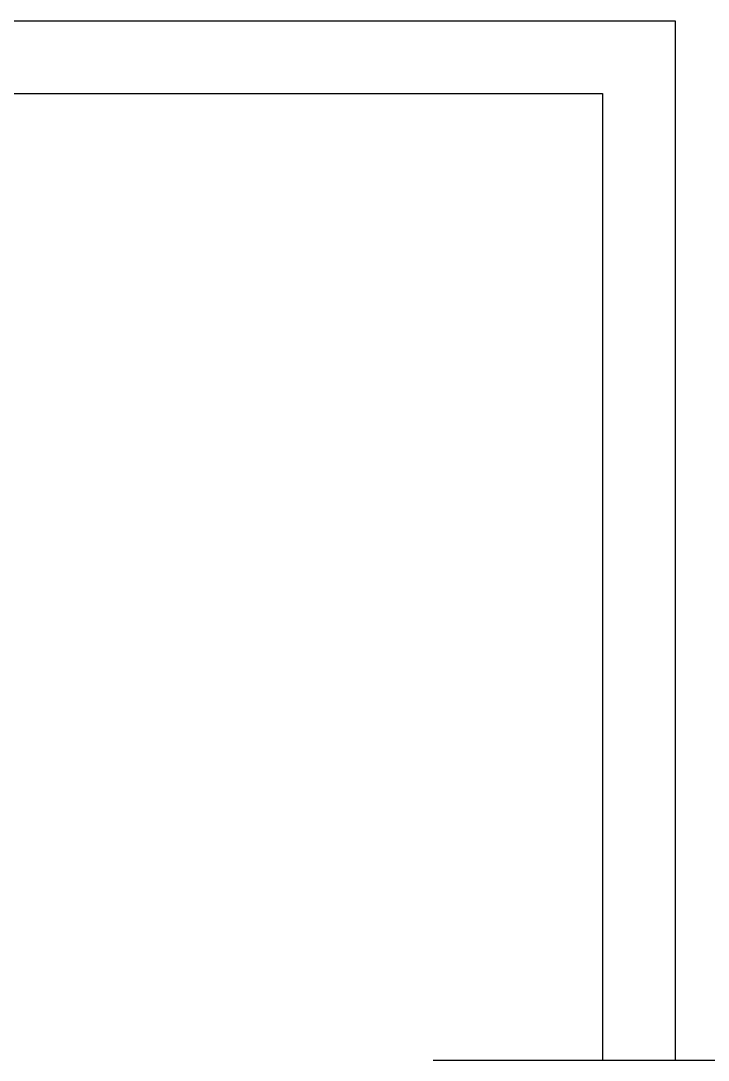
# Model space of a CAD drawing. Header units: millimetres. Extents: x -8855 to 105318, y -17958 to 67465.
# Drawn here: x 6887 to 8400, y 25289 to 27575 of the extents above; entities that cross this region are included whole.
import ezdxf

# ---------------------------------------------------------------- set-up
doc = ezdxf.new("R2010")
doc.units = ezdxf.units.MM
doc.header["$LTSCALE"] = 25
doc.layers.add('DIM', color=5, linetype='Continuous')

msp = doc.modelspace()

# ---------------------------------------------------------------- linework, layer by layer
for p, q in [((6216.21955, 27575.36163), (8326.96582, 27575.36163)), ((8326.96582, 27575.36163), (8326.96582, 25289.46679)), ((6214.28251, 27415.36163), (8166.96582, 27415.36163)), ((8166.96582, 27415.36163), (8166.96582, 25289.46679))]:
    msp.add_line(p, q)
at = {"layer": 'DIM'}
msp.add_line((7794.00415, 25289.46679), (9126.21751, 25289.46679), dxfattribs=at)

doc.saveas('drawing.dxf')
